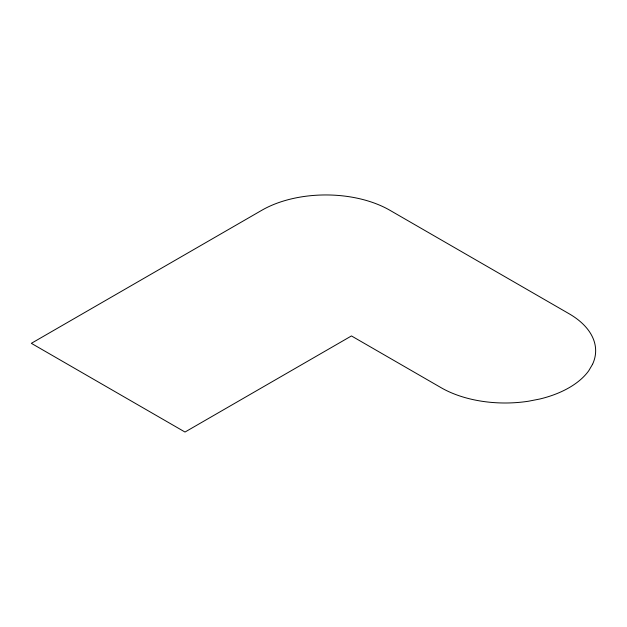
<?xml version="1.0" encoding="UTF-8"?>
<svg xmlns="http://www.w3.org/2000/svg" width="627" height="627" viewBox="0 0 627 627"><rect width="100%" height="100%" fill="white"/><g stroke="black" fill="none" stroke-linecap="round" stroke-linejoin="round"><path stroke-width="0.94" d="M592.562 364.256L588.761 370.729A90.539 52.276 0 0 1 539.761 399.023L528.545 401.217A90.539 52.276 0 0 1 441.087 387.69L351.457 335.939L185.004 432.042L31.35 343.33L261.827 210.264A90.539 52.276 0 0 1 389.869 210.264L569.128 313.766A90.539 52.276 0 0 1 592.562 364.256"/></g></svg>
